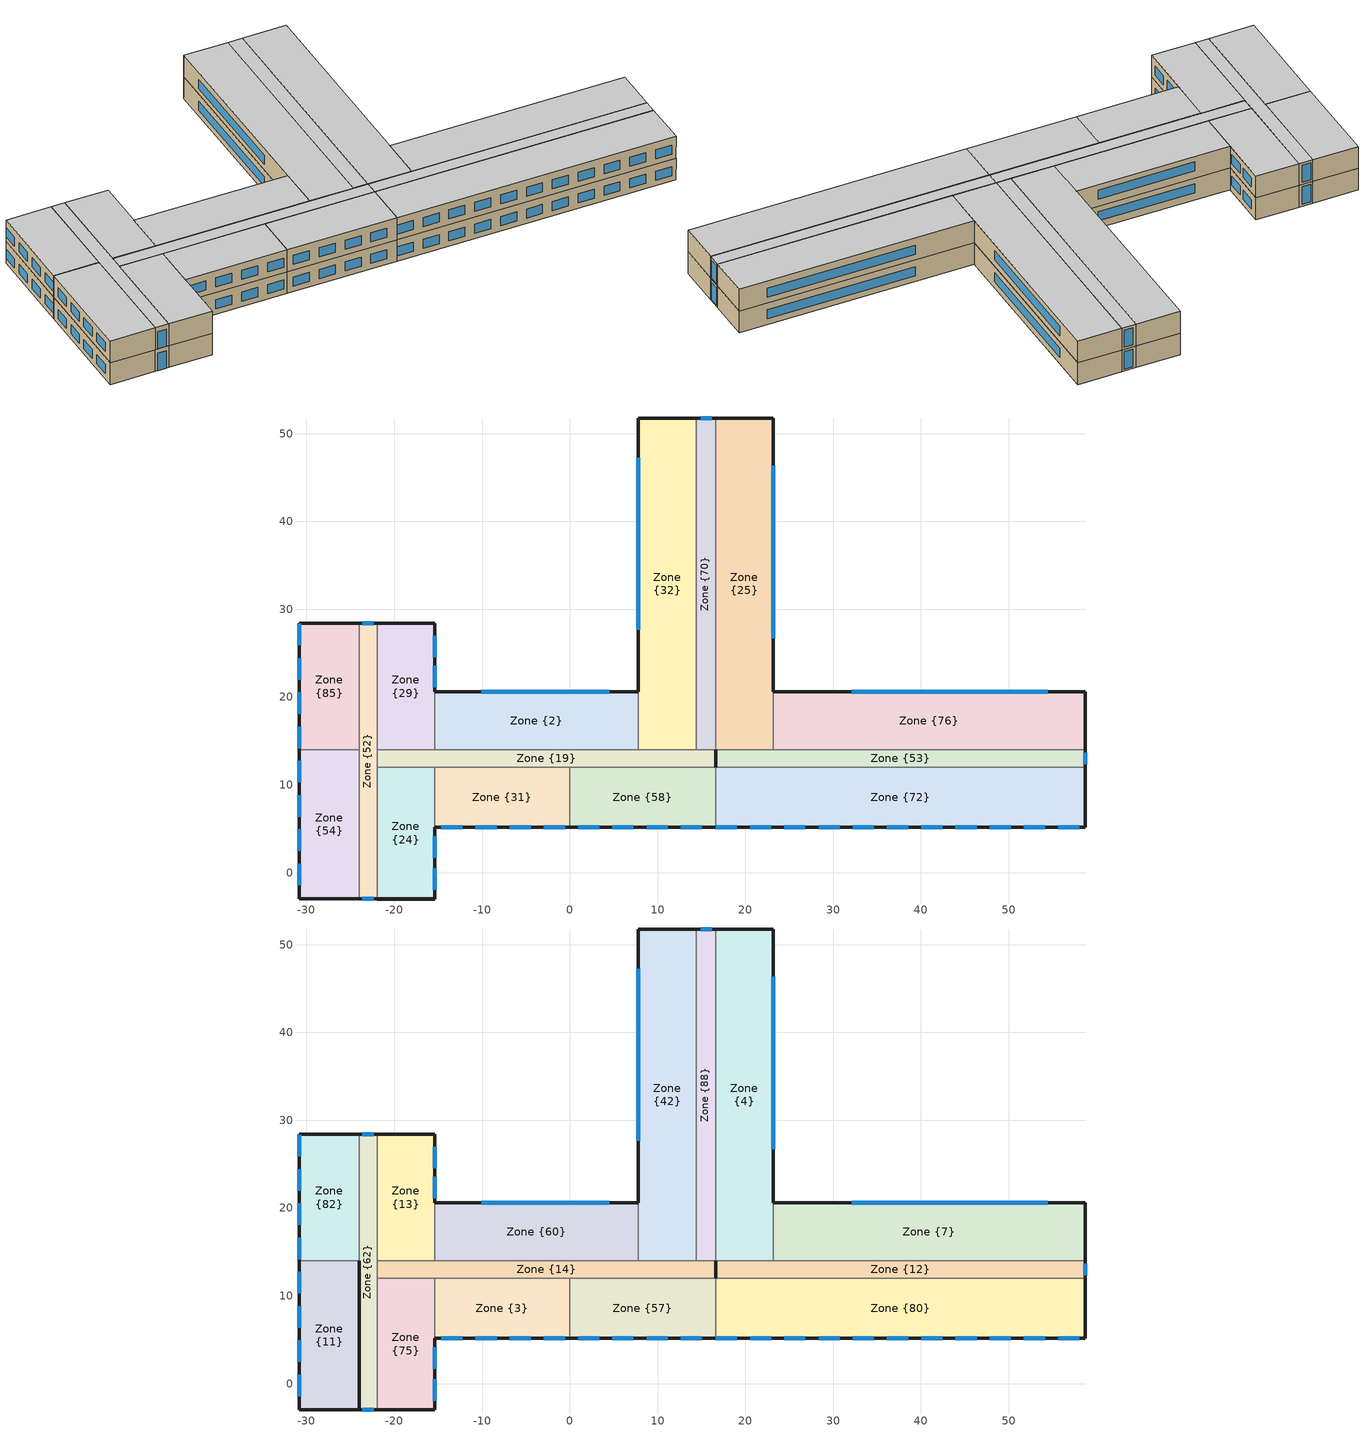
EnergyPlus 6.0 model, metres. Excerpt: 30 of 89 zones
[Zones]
Zone {52}
 floor to Zone {84} (Interior Floor): -21.95,28.39 -21.95,-3 -23.99,-3 -23.99,28.39 z12.2
 wall outside (Exterior Wall): -23.99,-3 -21.95,-3 / -21.95,28.39 -23.99,28.39 z12.2:15.8
 wall to Zone {29} (Interior Wall): -21.95,14 -21.95,28.39 z12.2:15.8
 wall to Zone {24} (Interior Wall): -21.95,-3 -21.95,12 z12.2:15.8
 wall to Zone {85} (Interior Wall): -23.99,28.39 -23.99,14 z12.2:15.8
 wall to Zone {19} (Interior Wall): -21.95,12 -21.95,14 z12.2:15.8
 wall to Zone {54} (Interior Wall): -23.99,14 -23.99,-3 z12.2:15.8
 window (Exterior Window): -22.34,28.39 -23.64,28.39 z12.56:15.4; -23.62,-3 -22.32,-3 z12.21:15.05
Zone {53}
 floor to Zone {41} (Interior Floor): 58.68,14 58.68,12 16.6,12 16.6,14 z12.2
 wall outside (Exterior Wall): 58.68,12 58.68,14 / 16.6,14 16.6,12 z12.2:15.8
 wall to Zone {76} (Interior Wall): 58.68,14 23.19,14 z12.2:15.8
 wall to Zone {25} (Interior Wall): 23.19,14 16.6,14 z12.2:15.8
 wall to Zone {72} (Interior Wall): 16.6,12 58.68,12 z12.2:15.8
 window (Exterior Window): 58.68,12.34 58.68,13.64 z12.42:15.26
Zone {72}
 floor to Zone {68} (Interior Floor): 58.68,12 58.68,5.2 16.6,5.2 16.6,12 z12.2
 wall outside (Exterior Wall): 16.6,5.2 58.68,5.2 58.68,12 z12.2:15.8
 wall to Zone {58} (Interior Wall): 16.6,12 16.6,5.2 z12.2:15.8
 window (Exterior Window): 24.43,5.2 26.83,5.2 / 40.03,5.2 42.43,5.2 / 55.63,5.2 58.03,5.2 / 32.23,5.2 34.63,5.2 / 20.53,5.2 22.93,5.2 / 16.63,5.2 19.03,5.2 / 47.83,5.2 50.23,5.2 / 36.13,5.2 38.53,5.2 / 43.93,5.2 46.33,5.2 / 28.33,5.2 30.73,5.2 / 51.73,5.2 54.13,5.2 z13.1:14.6
Zone {85}
 floor to Zone {34} (Interior Floor): -23.99,28.39 -23.99,14 -30.79,14 -30.79,28.39 z12.2
 wall outside (Exterior Wall): -23.99,28.39 -30.79,28.39 -30.79,14 z12.2:15.8
 wall to Zone {54} (Interior Wall): -30.79,14 -23.99,14 z12.2:15.8
 window (Exterior Window): -30.79,20.53 -30.79,18.08 / -30.79,28.33 -30.79,25.88 / -30.79,24.43 -30.79,21.98 / -30.79,16.63 -30.79,14.18 z13.08:14.58
Zone {29}
 floor to Zone {48} (Interior Floor): -15.4,28.39 -15.4,14 -21.95,14 -21.95,28.39 z12.2
 wall outside (Exterior Wall): -15.4,20.6 -15.4,28.39 -21.95,28.39 z12.2:15.8
 wall to Zone {2} (Interior Wall): -15.4,14 -15.4,20.6 z12.2:15.8
 wall to Zone {19} (Interior Wall): -21.95,14 -15.4,14 z12.2:15.8
 window (Exterior Window): -15.4,21.14 -15.4,23.59 z13.26:14.76; -15.4,24.56 -15.4,27.01 z13.15:14.65
Zone {32}
 floor to Zone {86} (Interior Floor): 14.4,51.79 14.4,14 7.8,14 7.8,51.79 z12.2
 wall outside (Exterior Wall): 14.4,51.79 7.8,51.79 7.8,20.6 z12.2:15.8
 wall to Zone {70} (Interior Wall): 14.4,14 14.4,51.79 z12.2:15.8
 wall to Zone {19} (Interior Wall): 7.8,14 14.4,14 z12.2:15.8
 wall to Zone {2} (Interior Wall): 7.8,20.6 7.8,14 z12.2:15.8
 window (Exterior Window): 7.8,47.27 7.8,27.67 z13.17:14.67
Zone {24}
 floor to Zone {17} (Interior Floor): -15.4,12 -15.4,-3 -21.95,-3 -21.95,12 z12.2
 wall outside (Exterior Wall): -21.95,-3 -15.4,-3 -15.4,5.2 z12.2:15.8
 wall to Zone {31} (Interior Wall): -15.4,5.2 -15.4,12 z12.2:15.8
 wall to Zone {19} (Interior Wall): -15.4,12 -21.95,12 z12.2:15.8
 window (Exterior Window): -15.4,-1.92 -15.4,0.53 z13.13:14.63; -15.4,1.71 -15.4,4.16 z13.14:14.64
Zone {19}
 floor to Zone {6} (Interior Floor): 16.6,14 16.6,12 -21.95,12 -21.95,14 z12.2
 wall outside (Exterior Wall): 16.6,12 16.6,14 z12.2:15.8
 wall to Zone {58} (Interior Wall): 0,12 16.6,12 z12.2:15.8
 wall to Zone {31} (Interior Wall): -15.4,12 0,12 z12.2:15.8
 wall to Zone {2} (Interior Wall): 7.8,14 -15.4,14 z12.2:15.8
 wall to Zone {70} (Interior Wall): 16.6,14 14.4,14 z12.2:15.8
Zone {25}
 floor to Zone {22} (Interior Floor): 23.19,51.79 23.19,14 16.6,14 16.6,51.79 z12.2
 wall outside (Exterior Wall): 23.19,20.6 23.19,51.79 16.6,51.79 z12.2:15.8
 wall to Zone {70} (Interior Wall): 16.6,51.79 16.6,14 z12.2:15.8
 wall to Zone {76} (Interior Wall): 23.19,14 23.19,20.6 z12.2:15.8
 window (Exterior Window): 23.19,26.72 23.19,46.32 z13.23:14.73
Zone {70}
 floor to Zone {5} (Interior Floor): 14.4,51.79 16.6,51.79 16.6,14 14.4,14 z12.2
 wall outside (Exterior Wall): 16.6,51.79 14.4,51.79 z12.2:15.8
 window (Exterior Window): 16.19,51.79 14.89,51.79 z12.51:15.35
Zone {31}
 floor to Zone {38} (Interior Floor): 0,12 0,5.2 -15.4,5.2 -15.4,12 z12.2
 wall outside (Exterior Wall): -15.4,5.2 0,5.2 z12.2:15.8
 wall to Zone {58} (Interior Wall): 0,5.2 0,12 z12.2:15.8
 window (Exterior Window): -6.85,5.2 -4.45,5.2 / -14.65,5.2 -12.25,5.2 / -10.75,5.2 -8.35,5.2 / -2.95,5.2 -0.55,5.2 z13.1:14.6
Zone {58}
 floor to Zone {74} (Interior Floor): 16.6,12 16.6,5.2 0,5.2 0,12 z12.2
 wall outside (Exterior Wall): 0,5.2 16.6,5.2 z12.2:15.8
 window (Exterior Window): 12.65,5.2 15.05,5.2 / 4.85,5.2 7.25,5.2 / 8.75,5.2 11.15,5.2 / 0.95,5.2 3.35,5.2 z13.1:14.6
Zone {2}
 floor to Zone {35} (Interior Floor): 7.8,20.6 7.8,14 -15.4,14 -15.4,20.6 z12.2
 wall outside (Exterior Wall): 7.8,20.6 -15.4,20.6 z12.2:15.8
 window (Exterior Window): 4.51,20.6 -10.06,20.6 z13.41:14.91
Zone {76}
 floor to Zone {44} (Interior Floor): 23.19,20.6 58.68,20.6 58.68,14 23.19,14 z12.2
 wall outside (Exterior Wall): 58.68,14 58.68,20.6 23.19,20.6 z12.2:15.8
 window (Exterior Window): 54.44,20.6 32.14,20.6 z13.16:14.66
Zone {54}
 floor to Zone {30} (Interior Floor): -23.99,14 -23.99,-3 -30.79,-3 -30.79,14 z12.2
 wall outside (Exterior Wall): -30.79,14 -30.79,-3 -23.99,-3 z12.2:15.8
 window (Exterior Window): -30.79,12.73 -30.79,10.28 / -30.79,4.93 -30.79,2.48 / -30.79,1.03 -30.79,-1.42 / -30.79,8.83 -30.79,6.38 z13.08:14.58
Zone {80}
 floor to Zone {72} (Interior Floor): 58.68,12 58.68,5.2 16.6,5.2 16.6,12 z15.8
 wall outside (Exterior Wall): 16.6,5.2 58.68,5.2 58.68,12 z15.8:19.4
 wall to Zone {12} (Interior Wall): 58.68,12 16.6,12 z15.8:19.4
 wall to Zone {39} (Interior Wall): 16.6,12 16.6,5.2 z15.8:19.4
 window (Exterior Window): 40.03,5.2 42.43,5.2 / 32.23,5.2 34.63,5.2 / 24.43,5.2 26.83,5.2 / 36.13,5.2 38.53,5.2 / 28.33,5.2 30.73,5.2 / 16.63,5.2 19.03,5.2 / 20.53,5.2 22.93,5.2 / 55.63,5.2 58.03,5.2 / 47.83,5.2 50.23,5.2 / 43.93,5.2 46.33,5.2 / 51.73,5.2 54.13,5.2 z16.7:18.2
 ceiling to Zone {73} (Interior Ceiling): 58.68,5.2 58.68,12 16.6,12 16.6,5.2 z19.4
Zone {4}
 floor to Zone {25} (Interior Floor): 23.19,51.79 23.19,14 16.6,14 16.6,51.79 z15.8
 wall outside (Exterior Wall): 23.19,20.6 23.19,51.79 16.6,51.79 z15.8:19.4
 wall to Zone {12} (Interior Wall): 16.6,14 23.19,14 z15.8:19.4
 wall to Zone {7} (Interior Wall): 23.19,14 23.19,20.6 z15.8:19.4
 wall to Zone {88} (Interior Wall): 16.6,51.79 16.6,14 z15.8:19.4
 window (Exterior Window): 23.19,26.72 23.19,46.32 z16.83:18.33
 ceiling to Zone {71} (Interior Ceiling): 23.19,14 23.19,51.79 16.6,51.79 16.6,14 z19.4
Zone {62}
 floor to Zone {52} (Interior Floor): -21.95,28.39 -21.95,-3 -23.99,-3 -23.99,28.39 z15.8
 wall outside (Exterior Wall): -21.95,28.39 -23.99,28.39 / -23.99,-3 -21.95,-3 z15.8:19.4
 wall inside (Interior Wall): -23.99,14 -23.99,-3 z15.8:19.4
 wall to Zone {14} (Interior Wall): -21.95,12 -21.95,14 z15.8:19.4
 wall to Zone {13} (Interior Wall): -21.95,14 -21.95,28.39 z15.8:19.4
 wall to Zone {75} (Interior Wall): -21.95,-3 -21.95,12 z15.8:19.4
 wall to Zone {36} (Interior Wall): -23.99,28.39 -23.99,14 z15.8:19.4
 window (Exterior Window): -22.34,28.39 -23.64,28.39 z16.16:19; -23.62,-3 -22.32,-3 z15.81:18.65
 ceiling to Zone {18} (Interior Ceiling): -21.95,-3 -21.95,28.39 -23.99,28.39 -23.99,-3 z19.4
Zone {14}
 floor to Zone {19} (Interior Floor): 16.6,14 16.6,12 -21.95,12 -21.95,14 z15.8
 wall outside (Exterior Wall): 16.6,12 16.6,14 z15.8:19.4
 wall to Zone {13} (Interior Wall): -15.4,14 -21.95,14 z15.8:19.4
 wall to Zone {75} (Interior Wall): -21.95,12 -15.4,12 z15.8:19.4
 wall to Zone {57} (Interior Wall): 0,12 16.6,12 z15.8:19.4
 wall to Zone {42} (Interior Wall): 14.4,14 7.8,14 z15.8:19.4
 wall to Zone {3} (Interior Wall): -15.4,12 0,12 z15.8:19.4
 wall to Zone {88} (Interior Wall): 16.6,14 14.4,14 z15.8:19.4
 wall to Zone {60} (Interior Wall): 7.8,14 -15.4,14 z15.8:19.4
 ceiling to Zone {55} (Interior Ceiling): 16.6,12 16.6,14 -21.95,14 -21.95,12 z19.4
Zone {11}
 floor to Zone {54} (Interior Floor): -23.99,14 -23.99,-3 -30.79,-3 -30.79,14 z15.8
 wall outside (Exterior Wall): -30.79,14 -30.79,-3 -23.99,-3 -23.99,14 z15.8:19.4
 wall to Zone {82} (Interior Wall): -23.99,14 -30.79,14 z15.8:19.4
 window (Exterior Window): -30.79,8.83 -30.79,6.38 / -30.79,4.93 -30.79,2.48 / -30.79,12.73 -30.79,10.28 / -30.79,1.03 -30.79,-1.42 z16.68:18.18
 ceiling to Zone {10} (Interior Ceiling): -23.99,-3 -23.99,14 -30.79,14 -30.79,-3 z19.4
Zone {3}
 floor to Zone {31} (Interior Floor): 0,12 0,5.2 -15.4,5.2 -15.4,12 z15.8
 wall outside (Exterior Wall): -15.4,5.2 0,5.2 z15.8:19.4
 wall to Zone {75} (Interior Wall): -15.4,12 -15.4,5.2 z15.8:19.4
 wall to Zone {57} (Interior Wall): 0,5.2 0,12 z15.8:19.4
 window (Exterior Window): -14.65,5.2 -12.25,5.2 / -2.95,5.2 -0.55,5.2 / -6.85,5.2 -4.45,5.2 / -10.75,5.2 -8.35,5.2 z16.7:18.2
 ceiling to Zone {78} (Interior Ceiling): 0,5.2 0,12 -15.4,12 -15.4,5.2 z19.4
Zone {7}
 floor to Zone {76} (Interior Floor): 23.19,20.6 58.68,20.6 58.68,14 23.19,14 z15.8
 wall outside (Exterior Wall): 58.68,14 58.68,20.6 23.19,20.6 z15.8:19.4
 wall to Zone {12} (Interior Wall): 23.19,14 58.68,14 z15.8:19.4
 window (Exterior Window): 54.44,20.6 32.14,20.6 z16.76:18.26
 ceiling to Zone {77} (Interior Ceiling): 58.68,14 58.68,20.6 23.19,20.6 23.19,14 z19.4
Zone {42}
 floor to Zone {32} (Interior Floor): 14.4,51.79 14.4,14 7.8,14 7.8,51.79 z15.8
 wall outside (Exterior Wall): 14.4,51.79 7.8,51.79 7.8,20.6 z15.8:19.4
 wall to Zone {60} (Interior Wall): 7.8,20.6 7.8,14 z15.8:19.4
 wall to Zone {88} (Interior Wall): 14.4,14 14.4,51.79 z15.8:19.4
 window (Exterior Window): 7.8,47.27 7.8,27.67 z16.77:18.27
 ceiling to Zone {66} (Interior Ceiling): 14.4,14 14.4,51.79 7.8,51.79 7.8,14 z19.4
Zone {75}
 floor to Zone {24} (Interior Floor): -15.4,12 -15.4,-3 -21.95,-3 -21.95,12 z15.8
 wall outside (Exterior Wall): -21.95,-3 -15.4,-3 -15.4,5.2 z15.8:19.4
 window (Exterior Window): -15.4,1.71 -15.4,4.16 z16.74:18.24; -15.4,-1.92 -15.4,0.53 z16.73:18.23
 ceiling to Zone {63} (Interior Ceiling): -15.4,-3 -15.4,12 -21.95,12 -21.95,-3 z19.4
Zone {88}
 floor to Zone {70} (Interior Floor): 14.4,51.79 16.6,51.79 16.6,14 14.4,14 z15.8
 wall outside (Exterior Wall): 16.6,51.79 14.4,51.79 z15.8:19.4
 window (Exterior Window): 16.19,51.79 14.89,51.79 z16.11:18.95
 ceiling to Zone {37} (Interior Ceiling): 16.6,14 16.6,51.79 14.4,51.79 14.4,14 z19.4
Zone {13}
 floor to Zone {29} (Interior Floor): -15.4,28.39 -15.4,14 -21.95,14 -21.95,28.39 z15.8
 wall outside (Exterior Wall): -15.4,20.6 -15.4,28.39 -21.95,28.39 z15.8:19.4
 wall to Zone {60} (Interior Wall): -15.4,14 -15.4,20.6 z15.8:19.4
 window (Exterior Window): -15.4,21.14 -15.4,23.59 z16.86:18.36; -15.4,24.56 -15.4,27.01 z16.75:18.25
 ceiling to Zone {33} (Interior Ceiling): -15.4,14 -15.4,28.39 -21.95,28.39 -21.95,14 z19.4
Zone {82}
 floor to Zone {85} (Interior Floor): -23.99,28.39 -23.99,14 -30.79,14 -30.79,28.39 z15.8
 wall outside (Exterior Wall): -23.99,28.39 -30.79,28.39 -30.79,14 z15.8:19.4
 wall to Zone {1} (Interior Wall): -23.99,14 -23.99,28.39 z15.8:19.4
 window (Exterior Window): -30.79,16.63 -30.79,14.18 / -30.79,24.43 -30.79,21.98 / -30.79,28.33 -30.79,25.88 / -30.79,20.53 -30.79,18.08 z16.68:18.18
 ceiling to Zone {26} (Interior Ceiling): -23.99,14 -23.99,28.39 -30.79,28.39 -30.79,14 z19.4
Zone {57}
 floor to Zone {58} (Interior Floor): 16.6,12 16.6,5.2 0,5.2 0,12 z15.8
 wall outside (Exterior Wall): 0,5.2 16.6,5.2 z15.8:19.4
 wall inside (Interior Wall): 16.6,5.2 16.6,12 z15.8:19.4
 window (Exterior Window): 12.65,5.2 15.05,5.2 / 4.85,5.2 7.25,5.2 / 0.95,5.2 3.35,5.2 / 8.75,5.2 11.15,5.2 z16.7:18.2
 ceiling to Zone {87} (Interior Ceiling): 16.6,5.2 16.6,12 0,12 0,5.2 z19.4
Zone {12}
 floor to Zone {53} (Interior Floor): 58.68,14 58.68,12 16.6,12 16.6,14 z15.8
 wall outside (Exterior Wall): 58.68,12 58.68,14 / 16.6,14 16.6,12 z15.8:19.4
 window (Exterior Window): 58.68,12.34 58.68,13.64 z16.02:18.86
 ceiling to Zone {43} (Interior Ceiling): 58.68,12 58.68,14 16.6,14 16.6,12 z19.4
Zone {60}
 floor to Zone {2} (Interior Floor): 7.8,20.6 7.8,14 -15.4,14 -15.4,20.6 z15.8
 wall outside (Exterior Wall): 7.8,20.6 -15.4,20.6 z15.8:19.4
 window (Exterior Window): 4.51,20.6 -10.06,20.6 z17.01:18.51
 ceiling to Zone {56} (Interior Ceiling): 7.8,14 7.8,20.6 -15.4,20.6 -15.4,14 z19.4
[Building]
Untitled: North Axis {deg}=-0; Terrain=CITY; Loads Convergence Tolerance Value=0.04; Temperature Convergence Tolerance Value {deltaC}=0.4; Solar Distribution=FULLINTERIORANDEXTERIOR; Maximum Number of Warmup Days=25
[Site:Location]
ABU DHABI- -- ARE: 24.43, 54.65, 4, 27
[Material]
Name | Roughness | Thickness {m} | Conductivity {W/m-K} | Density {kg/m3} | Specific Heat {J/kg-K}
M01 100mm brick | MediumRough | 0.1016 | 0.89 | 1920 | 790
G01a 19mm gypsum board | MediumSmooth | 0.019 | 0.16 | 800 | 1090
M11 100mm lightweight concrete | MediumRough | 0.1016 | 0.53 | 1280 | 840
I02 50mm insulation board | MediumRough | 0.0508 | 0.03 | 43 | 1210
M15 200mm heavyweight concrete | MediumRough | 0.2032 | 1.95 | 2240 | 900
F16 Acoustic tile | MediumSmooth | 0.0191 | 0.06 | 368 | 590
[Material:AirGap]
Name | Thermal Resistance {m2-K/W}
F05 Ceiling air space resistance | 0.18
F04 Wall air space resistance | 0.15
[WindowMaterial:Glazing]
Clear 3mm: Optical Data Type=SpectralAverage; Thickness {m}=0.003; Solar Transmittance at Normal Incidence=0.837; Front Side Solar Reflectance at Normal Incidence=0.075; Back Side Solar Reflectance at Normal Incidence=0.075; Visible Transmittance at Normal Incidence=0.898; Front Side Visible Reflectance at Normal Incidence=0.081; Back Side Visible Reflectance at Normal Incidence=0.081; Infrared Transmittance at Normal Incidence=0; Front Side Infrared Hemispherical Emissivity=0.84; Back Side Infrared Hemispherical Emissivity=0.84; Conductivity {W/m-K}=0.9
[WindowMaterial:Gas]
Air 13mm: Gas Type=Air; Thickness {m}=0.0127
[Construction]
Exterior Wall: M01 100mm brick, M15 200mm heavyweight concrete, I02 50mm insulation board, F04 Wall air space resistance, G01a 19mm gypsum board
Interior Wall: G01a 19mm gypsum board, F04 Wall air space resistance, G01a 19mm gypsum board
Interior Ceiling: M11 100mm lightweight concrete, F05 Ceiling air space resistance, F16 Acoustic tile
Interior Floor: F16 Acoustic tile, F05 Ceiling air space resistance, M11 100mm lightweight concrete
Exterior Window: Clear 3mm, Air 13mm, Clear 3mm
[Zone]
Zone {57}: -0, 0.397193, -9.85161, 10.8
Zone {2}: -0, -10.8338, 25.4125, 7.2
Zone {4}: -0, 18.2361, 57.7634, 10.8
Zone {52}: -0, -17.0533, 33.8203, 7.2
Zone {60}: -0, -10.8338, 25.4125, 10.8
Zone {75}: -0, -11.9986, -7.96611, 10.8
Zone {11}: -0, -40.6037, 4.25164, 10.8
Zone {53}: -0, 31.7339, -33.9831, 7.2
Zone {85}: -0, -33.5155, 32.2947, 7.2
Zone {72}: -0, 51.7865, -11.9229, 7.2
Zone {80}: -0, 51.7865, -11.9229, 10.8
Zone {88}: -0, 14.4989, 62.0964, 10.8
Zone {42}: -0, 1.32365, 71.4004, 10.8
Zone {29}: -0, -21.2989, 38.1442, 7.2
Zone {25}: -0, 18.2361, 57.7634, 7.2
Zone {76}: -0, 58.685, 13.9972, -22.6872
Zone {62}: -0, -17.0533, 33.8203, 10.8
Zone {14}: -0, -7.14972, -13.5047, 10.8
Zone {19}: -0, -7.14972, -13.5047, 7.2
Zone {82}: -0, -33.5155, 32.2947, 10.8
Zone {12}: -0, 31.7339, -33.9831, 10.8
Zone {24}: -0, -11.9986, -7.96611, 7.2
Zone {58}: -0, 0.397193, -9.85161, 7.2
Zone {54}: -0, -40.6037, 4.25164, 7.2
Zone {31}: -0, -8.78863, -2.77994, 7.2
Zone {32}: -0, 1.32365, 71.4004, 7.2
Zone {70}: -0, 14.4989, 62.0964, 7.2
Zone {13}: -0, -21.2989, 38.1442, 10.8
Zone {3}: -0, -8.78863, -2.77994, 10.8
Zone {7}: -0, 58.685, 13.9972, -19.0872
[People]
Zone {19} People: Zone {19}, Hotel Occupancy, People/Area, , 0.04, , 0.3, , Office Activity Schedule
Zone {54} People: Zone {54}, Hotel Occupancy, People/Area, , 0.04, , 0.3, , Office Activity Schedule
Zone {62} People: Zone {62}, Hotel Occupancy, People/Area, , 0.04, , 0.3, , Office Activity Schedule
Zone {57} People: Zone {57}, Hotel Occupancy, People/Area, , 0.04, , 0.3, , Office Activity Schedule
Zone {24} People: Zone {24}, Hotel Occupancy, People/Area, , 0.04, , 0.3, , Office Activity Schedule
Zone {25} People: Zone {25}, Hotel Occupancy, People/Area, , 0.04, , 0.3, , Office Activity Schedule
Zone {72} People: Zone {72}, Hotel Occupancy, People/Area, , 0.04, , 0.3, , Office Activity Schedule
Zone {3} People: Zone {3}, Hotel Occupancy, People/Area, , 0.04, , 0.3, , Office Activity Schedule
Zone {42} People: Zone {42}, Hotel Occupancy, People/Area, , 0.04, , 0.3, , Office Activity Schedule
Zone {70} People: Zone {70}, Hotel Occupancy, People/Area, , 0.04, , 0.3, , Office Activity Schedule
Zone {13} People: Zone {13}, Hotel Occupancy, People/Area, , 0.04, , 0.3, , Office Activity Schedule
Zone {85} People: Zone {85}, Hotel Occupancy, People/Area, , 0.04, , 0.3, , Office Activity Schedule
Zone {32} People: Zone {32}, Hotel Occupancy, People/Area, , 0.04, , 0.3, , Office Activity Schedule
Zone {88} People: Zone {88}, Hotel Occupancy, People/Area, , 0.04, , 0.3, , Office Activity Schedule
Zone {2} People: Zone {2}, Hotel Occupancy, People/Area, , 0.04, , 0.3, , Office Activity Schedule
Zone {12} People: Zone {12}, Hotel Occupancy, People/Area, , 0.04, , 0.3, , Office Activity Schedule
Zone {53} People: Zone {53}, Hotel Occupancy, People/Area, , 0.04, , 0.3, , Office Activity Schedule
Zone {58} People: Zone {58}, Hotel Occupancy, People/Area, , 0.04, , 0.3, , Office Activity Schedule
Zone {31} People: Zone {31}, Hotel Occupancy, People/Area, , 0.04, , 0.3, , Office Activity Schedule
Zone {52} People: Zone {52}, Hotel Occupancy, People/Area, , 0.04, , 0.3, , Office Activity Schedule
Zone {80} People: Zone {80}, Hotel Occupancy, People/Area, , 0.04, , 0.3, , Office Activity Schedule
Zone {82} People: Zone {82}, Hotel Occupancy, People/Area, , 0.04, , 0.3, , Office Activity Schedule
Zone {76} People: Zone {76}, Hotel Occupancy, People/Area, , 0.04, , 0.3, , Office Activity Schedule
Zone {14} People: Zone {14}, Hotel Occupancy, People/Area, , 0.04, , 0.3, , Office Activity Schedule
Zone {75} People: Zone {75}, Hotel Occupancy, People/Area, , 0.04, , 0.3, , Office Activity Schedule
Zone {11} People: Zone {11}, Hotel Occupancy, People/Area, , 0.04, , 0.3, , Office Activity Schedule
Zone {60} People: Zone {60}, Hotel Occupancy, People/Area, , 0.04, , 0.3, , Office Activity Schedule
Zone {29} People: Zone {29}, Hotel Occupancy, People/Area, , 0.04, , 0.3, , Office Activity Schedule
Zone {7} People: Zone {7}, Hotel Occupancy, People/Area, , 0.04, , 0.3, , Office Activity Schedule
Zone {4} People: Zone {4}, Hotel Occupancy, People/Area, , 0.04, , 0.3, , Office Activity Schedule
[Lights]
Zone {31} Lights: Zone {31}, Hotel Lighting, Watts/Area, , 5, , , , , , Lights
Zone {60} Lights: Zone {60}, Hotel Lighting, Watts/Area, , 5, , , , , , Lights
Zone {70} Lights: Zone {70}, Hotel Lighting, Watts/Area, , 5, , , , , , Lights
Zone {24} Lights: Zone {24}, Hotel Lighting, Watts/Area, , 5, , , , , , Lights
Zone {42} Lights: Zone {42}, Hotel Lighting, Watts/Area, , 5, , , , , , Lights
Zone {57} Lights: Zone {57}, Hotel Lighting, Watts/Area, , 5, , , , , , Lights
Zone {2} Lights: Zone {2}, Hotel Lighting, Watts/Area, , 5, , , , , , Lights
Zone {4} Lights: Zone {4}, Hotel Lighting, Watts/Area, , 5, , , , , , Lights
Zone {62} Lights: Zone {62}, Hotel Lighting, Watts/Area, , 5, , , , , , Lights
Zone {75} Lights: Zone {75}, Hotel Lighting, Watts/Area, , 5, , , , , , Lights
Zone {14} Lights: Zone {14}, Hotel Lighting, Watts/Area, , 5, , , , , , Lights
Zone {76} Lights: Zone {76}, Hotel Lighting, Watts/Area, , 5, , , , , , Lights
Zone {32} Lights: Zone {32}, Hotel Lighting, Watts/Area, , 5, , , , , , Lights
Zone {85} Lights: Zone {85}, Hotel Lighting, Watts/Area, , 5, , , , , , Lights
Zone {58} Lights: Zone {58}, Hotel Lighting, Watts/Area, , 5, , , , , , Lights
Zone {72} Lights: Zone {72}, Hotel Lighting, Watts/Area, , 5, , , , , , Lights
Zone {52} Lights: Zone {52}, Hotel Lighting, Watts/Area, , 5, , , , , , Lights
Zone {53} Lights: Zone {53}, Hotel Lighting, Watts/Area, , 5, , , , , , Lights
Zone {3} Lights: Zone {3}, Hotel Lighting, Watts/Area, , 5, , , , , , Lights
Zone {80} Lights: Zone {80}, Hotel Lighting, Watts/Area, , 5, , , , , , Lights
Zone {11} Lights: Zone {11}, Hotel Lighting, Watts/Area, , 5, , , , , , Lights
Zone {82} Lights: Zone {82}, Hotel Lighting, Watts/Area, , 5, , , , , , Lights
Zone {29} Lights: Zone {29}, Hotel Lighting, Watts/Area, , 5, , , , , , Lights
Zone {54} Lights: Zone {54}, Hotel Lighting, Watts/Area, , 5, , , , , , Lights
Zone {12} Lights: Zone {12}, Hotel Lighting, Watts/Area, , 5, , , , , , Lights
Zone {19} Lights: Zone {19}, Hotel Lighting, Watts/Area, , 5, , , , , , Lights
Zone {25} Lights: Zone {25}, Hotel Lighting, Watts/Area, , 5, , , , , , Lights
Zone {7} Lights: Zone {7}, Hotel Lighting, Watts/Area, , 5, , , , , , Lights
Zone {13} Lights: Zone {13}, Hotel Lighting, Watts/Area, , 5, , , , , , Lights
Zone {88} Lights: Zone {88}, Hotel Lighting, Watts/Area, , 5, , , , , , Lights
[ElectricEquipment]
Zone {52} ElectricEquipment: Zone {52}, Multifamily OneZone Equipment, Watts/Area, , 2.69, , , , , ElectricEquipment
Zone {4} ElectricEquipment: Zone {4}, Multifamily OneZone Equipment, Watts/Area, , 2.69, , , , , ElectricEquipment
Zone {70} ElectricEquipment: Zone {70}, Multifamily OneZone Equipment, Watts/Area, , 2.69, , , , , ElectricEquipment
Zone {57} ElectricEquipment: Zone {57}, Multifamily OneZone Equipment, Watts/Area, , 2.69, , , , , ElectricEquipment
Zone {2} ElectricEquipment: Zone {2}, Multifamily OneZone Equipment, Watts/Area, , 2.69, , , , , ElectricEquipment
Zone {32} ElectricEquipment: Zone {32}, Multifamily OneZone Equipment, Watts/Area, , 2.69, , , , , ElectricEquipment
Zone {76} ElectricEquipment: Zone {76}, Multifamily OneZone Equipment, Watts/Area, , 2.69, , , , , ElectricEquipment
Zone {72} ElectricEquipment: Zone {72}, Multifamily OneZone Equipment, Watts/Area, , 2.69, , , , , ElectricEquipment
Zone {60} ElectricEquipment: Zone {60}, Multifamily OneZone Equipment, Watts/Area, , 2.69, , , , , ElectricEquipment
Zone {11} ElectricEquipment: Zone {11}, Multifamily OneZone Equipment, Watts/Area, , 2.69, , , , , ElectricEquipment
Zone {42} ElectricEquipment: Zone {42}, Multifamily OneZone Equipment, Watts/Area, , 2.69, , , , , ElectricEquipment
Zone {88} ElectricEquipment: Zone {88}, Multifamily OneZone Equipment, Watts/Area, , 2.69, , , , , ElectricEquipment
Zone {12} ElectricEquipment: Zone {12}, Multifamily OneZone Equipment, Watts/Area, , 2.69, , , , , ElectricEquipment
Zone {54} ElectricEquipment: Zone {54}, Multifamily OneZone Equipment, Watts/Area, , 2.69, , , , , ElectricEquipment
Zone {25} ElectricEquipment: Zone {25}, Multifamily OneZone Equipment, Watts/Area, , 2.69, , , , , ElectricEquipment
Zone {80} ElectricEquipment: Zone {80}, Multifamily OneZone Equipment, Watts/Area, , 2.69, , , , , ElectricEquipment
Zone {85} ElectricEquipment: Zone {85}, Multifamily OneZone Equipment, Watts/Area, , 2.69, , , , , ElectricEquipment
Zone {62} ElectricEquipment: Zone {62}, Multifamily OneZone Equipment, Watts/Area, , 2.69, , , , , ElectricEquipment
Zone {14} ElectricEquipment: Zone {14}, Multifamily OneZone Equipment, Watts/Area, , 2.69, , , , , ElectricEquipment
Zone {29} ElectricEquipment: Zone {29}, Multifamily OneZone Equipment, Watts/Area, , 2.69, , , , , ElectricEquipment
Zone {58} ElectricEquipment: Zone {58}, Multifamily OneZone Equipment, Watts/Area, , 2.69, , , , , ElectricEquipment
Zone {24} ElectricEquipment: Zone {24}, Multifamily OneZone Equipment, Watts/Area, , 2.69, , , , , ElectricEquipment
Zone {3} ElectricEquipment: Zone {3}, Multifamily OneZone Equipment, Watts/Area, , 2.69, , , , , ElectricEquipment
Zone {7} ElectricEquipment: Zone {7}, Multifamily OneZone Equipment, Watts/Area, , 2.69, , , , , ElectricEquipment
Zone {82} ElectricEquipment: Zone {82}, Multifamily OneZone Equipment, Watts/Area, , 2.69, , , , , ElectricEquipment
Zone {13} ElectricEquipment: Zone {13}, Multifamily OneZone Equipment, Watts/Area, , 2.69, , , , , ElectricEquipment
Zone {19} ElectricEquipment: Zone {19}, Multifamily OneZone Equipment, Watts/Area, , 2.69, , , , , ElectricEquipment
Zone {31} ElectricEquipment: Zone {31}, Multifamily OneZone Equipment, Watts/Area, , 2.69, , , , , ElectricEquipment
Zone {75} ElectricEquipment: Zone {75}, Multifamily OneZone Equipment, Watts/Area, , 2.69, , , , , ElectricEquipment
Zone {53} ElectricEquipment: Zone {53}, Multifamily OneZone Equipment, Watts/Area, , 2.69, , , , , ElectricEquipment
[ZoneInfiltration:DesignFlowRate]
Zone {14} Infiltration: Zone {14}, Infiltration Quarter On Schedule, AirChanges/Hour, , , , 0.5, 1, 0, 0, 0
Zone {70} Infiltration: Zone {70}, Infiltration Quarter On Schedule, AirChanges/Hour, , , , 0.5, 1, 0, 0, 0
Zone {58} Infiltration: Zone {58}, Infiltration Quarter On Schedule, AirChanges/Hour, , , , 0.5, 1, 0, 0, 0
Zone {76} Infiltration: Zone {76}, Infiltration Quarter On Schedule, AirChanges/Hour, , , , 0.5, 1, 0, 0, 0
Zone {12} Infiltration: Zone {12}, Infiltration Quarter On Schedule, AirChanges/Hour, , , , 0.5, 1, 0, 0, 0
Zone {42} Infiltration: Zone {42}, Infiltration Quarter On Schedule, AirChanges/Hour, , , , 0.5, 1, 0, 0, 0
Zone {3} Infiltration: Zone {3}, Infiltration Quarter On Schedule, AirChanges/Hour, , , , 0.5, 1, 0, 0, 0
Zone {11} Infiltration: Zone {11}, Infiltration Quarter On Schedule, AirChanges/Hour, , , , 0.5, 1, 0, 0, 0
Zone {60} Infiltration: Zone {60}, Infiltration Quarter On Schedule, AirChanges/Hour, , , , 0.5, 1, 0, 0, 0
Zone {62} Infiltration: Zone {62}, Infiltration Quarter On Schedule, AirChanges/Hour, , , , 0.5, 1, 0, 0, 0
Zone {7} Infiltration: Zone {7}, Infiltration Quarter On Schedule, AirChanges/Hour, , , , 0.5, 1, 0, 0, 0
Zone {80} Infiltration: Zone {80}, Infiltration Quarter On Schedule, AirChanges/Hour, , , , 0.5, 1, 0, 0, 0
Zone {53} Infiltration: Zone {53}, Infiltration Quarter On Schedule, AirChanges/Hour, , , , 0.5, 1, 0, 0, 0
Zone {13} Infiltration: Zone {13}, Infiltration Quarter On Schedule, AirChanges/Hour, , , , 0.5, 1, 0, 0, 0
Zone {25} Infiltration: Zone {25}, Infiltration Quarter On Schedule, AirChanges/Hour, , , , 0.5, 1, 0, 0, 0
Zone {32} Infiltration: Zone {32}, Infiltration Quarter On Schedule, AirChanges/Hour, , , , 0.5, 1, 0, 0, 0
Zone {72} Infiltration: Zone {72}, Infiltration Quarter On Schedule, AirChanges/Hour, , , , 0.5, 1, 0, 0, 0
Zone {19} Infiltration: Zone {19}, Infiltration Quarter On Schedule, AirChanges/Hour, , , , 0.5, 1, 0, 0, 0
Zone {75} Infiltration: Zone {75}, Infiltration Quarter On Schedule, AirChanges/Hour, , , , 0.5, 1, 0, 0, 0
Zone {31} Infiltration: Zone {31}, Infiltration Quarter On Schedule, AirChanges/Hour, , , , 0.5, 1, 0, 0, 0
Zone {57} Infiltration: Zone {57}, Infiltration Quarter On Schedule, AirChanges/Hour, , , , 0.5, 1, 0, 0, 0
Zone {82} Infiltration: Zone {82}, Infiltration Quarter On Schedule, AirChanges/Hour, , , , 0.5, 1, 0, 0, 0
Zone {4} Infiltration: Zone {4}, Infiltration Quarter On Schedule, AirChanges/Hour, , , , 0.5, 1, 0, 0, 0
Zone {24} Infiltration: Zone {24}, Infiltration Quarter On Schedule, AirChanges/Hour, , , , 0.5, 1, 0, 0, 0
Zone {29} Infiltration: Zone {29}, Infiltration Quarter On Schedule, AirChanges/Hour, , , , 0.5, 1, 0, 0, 0
Zone {2} Infiltration: Zone {2}, Infiltration Quarter On Schedule, AirChanges/Hour, , , , 0.5, 1, 0, 0, 0
Zone {52} Infiltration: Zone {52}, Infiltration Quarter On Schedule, AirChanges/Hour, , , , 0.5, 1, 0, 0, 0
Zone {88} Infiltration: Zone {88}, Infiltration Quarter On Schedule, AirChanges/Hour, , , , 0.5, 1, 0, 0, 0
Zone {85} Infiltration: Zone {85}, Infiltration Quarter On Schedule, AirChanges/Hour, , , , 0.5, 1, 0, 0, 0
Zone {54} Infiltration: Zone {54}, Infiltration Quarter On Schedule, AirChanges/Hour, , , , 0.5, 1, 0, 0, 0
[ZoneVentilation:DesignFlowRate]
Zone {2} Ventilation per Area: Zone {2}, Hotel HVAC, Flow/Area, , 0.0003, , , Natural, 0, 1, 1, 0, 0, 0
Zone {14} Ventilation per Person: Zone {14}, Hotel HVAC, Flow/Person, , , 0.0025, , Natural, 0, 1, 1, 0, 0, 0
Zone {3} Ventilation per Person: Zone {3}, Hotel HVAC, Flow/Person, , , 0.0025, , Natural, 0, 1, 1, 0, 0, 0
Zone {19} Ventilation per Person: Zone {19}, Hotel HVAC, Flow/Person, , , 0.0025, , Natural, 0, 1, 1, 0, 0, 0
Zone {54} Ventilation per Area: Zone {54}, Hotel HVAC, Flow/Area, , 0.0003, , , Natural, 0, 1, 1, 0, 0, 0
Zone {70} Ventilation per Area: Zone {70}, Hotel HVAC, Flow/Area, , 0.0003, , , Natural, 0, 1, 1, 0, 0, 0
Zone {11} Ventilation per Person: Zone {11}, Hotel HVAC, Flow/Person, , , 0.0025, , Natural, 0, 1, 1, 0, 0, 0
Zone {4} Ventilation per Area: Zone {4}, Hotel HVAC, Flow/Area, , 0.0003, , , Natural, 0, 1, 1, 0, 0, 0
Zone {62} Ventilation per Person: Zone {62}, Hotel HVAC, Flow/Person, , , 0.0025, , Natural, 0, 1, 1, 0, 0, 0
Zone {12} Ventilation per Person: Zone {12}, Hotel HVAC, Flow/Person, , , 0.0025, , Natural, 0, 1, 1, 0, 0, 0
Zone {7} Ventilation per Area: Zone {7}, Hotel HVAC, Flow/Area, , 0.0003, , , Natural, 0, 1, 1, 0, 0, 0
Zone {58} Ventilation per Area: Zone {58}, Hotel HVAC, Flow/Area, , 0.0003, , , Natural, 0, 1, 1, 0, 0, 0
Zone {29} Ventilation per Person: Zone {29}, Hotel HVAC, Flow/Person, , , 0.0025, , Natural, 0, 1, 1, 0, 0, 0
Zone {76} Ventilation per Area: Zone {76}, Hotel HVAC, Flow/Area, , 0.0003, , , Natural, 0, 1, 1, 0, 0, 0
Zone {7} Ventilation per Person: Zone {7}, Hotel HVAC, Flow/Person, , , 0.0025, , Natural, 0, 1, 1, 0, 0, 0
Zone {54} Ventilation per Person: Zone {54}, Hotel HVAC, Flow/Person, , , 0.0025, , Natural, 0, 1, 1, 0, 0, 0
Zone {72} Ventilation per Area: Zone {72}, Hotel HVAC, Flow/Area, , 0.0003, , , Natural, 0, 1, 1, 0, 0, 0
Zone {31} Ventilation per Person: Zone {31}, Hotel HVAC, Flow/Person, , , 0.0025, , Natural, 0, 1, 1, 0, 0, 0
Zone {80} Ventilation per Area: Zone {80}, Hotel HVAC, Flow/Area, , 0.0003, , , Natural, 0, 1, 1, 0, 0, 0
Zone {42} Ventilation per Person: Zone {42}, Hotel HVAC, Flow/Person, , , 0.0025, , Natural, 0, 1, 1, 0, 0, 0
Zone {52} Ventilation per Area: Zone {52}, Hotel HVAC, Flow/Area, , 0.0003, , , Natural, 0, 1, 1, 0, 0, 0
Zone {75} Ventilation per Person: Zone {75}, Hotel HVAC, Flow/Person, , , 0.0025, , Natural, 0, 1, 1, 0, 0, 0
Zone {60} Ventilation per Person: Zone {60}, Hotel HVAC, Flow/Person, , , 0.0025, , Natural, 0, 1, 1, 0, 0, 0
Zone {88} Ventilation per Area: Zone {88}, Hotel HVAC, Flow/Area, , 0.0003, , , Natural, 0, 1, 1, 0, 0, 0
Zone {57} Ventilation per Area: Zone {57}, Hotel HVAC, Flow/Area, , 0.0003, , , Natural, 0, 1, 1, 0, 0, 0
Zone {80} Ventilation per Person: Zone {80}, Hotel HVAC, Flow/Person, , , 0.0025, , Natural, 0, 1, 1, 0, 0, 0
Zone {60} Ventilation per Area: Zone {60}, Hotel HVAC, Flow/Area, , 0.0003, , , Natural, 0, 1, 1, 0, 0, 0
Zone {82} Ventilation per Area: Zone {82}, Hotel HVAC, Flow/Area, , 0.0003, , , Natural, 0, 1, 1, 0, 0, 0
Zone {31} Ventilation per Area: Zone {31}, Hotel HVAC, Flow/Area, , 0.0003, , , Natural, 0, 1, 1, 0, 0, 0
Zone {52} Ventilation per Person: Zone {52}, Hotel HVAC, Flow/Person, , , 0.0025, , Natural, 0, 1, 1, 0, 0, 0
Zone {82} Ventilation per Person: Zone {82}, Hotel HVAC, Flow/Person, , , 0.0025, , Natural, 0, 1, 1, 0, 0, 0
Zone {24} Ventilation per Area: Zone {24}, Hotel HVAC, Flow/Area, , 0.0003, , , Natural, 0, 1, 1, 0, 0, 0
Zone {25} Ventilation per Person: Zone {25}, Hotel HVAC, Flow/Person, , , 0.0025, , Natural, 0, 1, 1, 0, 0, 0
Zone {25} Ventilation per Area: Zone {25}, Hotel HVAC, Flow/Area, , 0.0003, , , Natural, 0, 1, 1, 0, 0, 0
Zone {32} Ventilation per Area: Zone {32}, Hotel HVAC, Flow/Area, , 0.0003, , , Natural, 0, 1, 1, 0, 0, 0
Zone {4} Ventilation per Person: Zone {4}, Hotel HVAC, Flow/Person, , , 0.0025, , Natural, 0, 1, 1, 0, 0, 0
Zone {57} Ventilation per Person: Zone {57}, Hotel HVAC, Flow/Person, , , 0.0025, , Natural, 0, 1, 1, 0, 0, 0
Zone {13} Ventilation per Area: Zone {13}, Hotel HVAC, Flow/Area, , 0.0003, , , Natural, 0, 1, 1, 0, 0, 0
Zone {85} Ventilation per Area: Zone {85}, Hotel HVAC, Flow/Area, , 0.0003, , , Natural, 0, 1, 1, 0, 0, 0
Zone {42} Ventilation per Area: Zone {42}, Hotel HVAC, Flow/Area, , 0.0003, , , Natural, 0, 1, 1, 0, 0, 0
Zone {11} Ventilation per Area: Zone {11}, Hotel HVAC, Flow/Area, , 0.0003, , , Natural, 0, 1, 1, 0, 0, 0
Zone {2} Ventilation per Person: Zone {2}, Hotel HVAC, Flow/Person, , , 0.0025, , Natural, 0, 1, 1, 0, 0, 0
Zone {24} Ventilation per Person: Zone {24}, Hotel HVAC, Flow/Person, , , 0.0025, , Natural, 0, 1, 1, 0, 0, 0
Zone {12} Ventilation per Area: Zone {12}, Hotel HVAC, Flow/Area, , 0.0003, , , Natural, 0, 1, 1, 0, 0, 0
Zone {29} Ventilation per Area: Zone {29}, Hotel HVAC, Flow/Area, , 0.0003, , , Natural, 0, 1, 1, 0, 0, 0
Zone {53} Ventilation per Area: Zone {53}, Hotel HVAC, Flow/Area, , 0.0003, , , Natural, 0, 1, 1, 0, 0, 0
Zone {62} Ventilation per Area: Zone {62}, Hotel HVAC, Flow/Area, , 0.0003, , , Natural, 0, 1, 1, 0, 0, 0
Zone {58} Ventilation per Person: Zone {58}, Hotel HVAC, Flow/Person, , , 0.0025, , Natural, 0, 1, 1, 0, 0, 0
Zone {13} Ventilation per Person: Zone {13}, Hotel HVAC, Flow/Person, , , 0.0025, , Natural, 0, 1, 1, 0, 0, 0
Zone {14} Ventilation per Area: Zone {14}, Hotel HVAC, Flow/Area, , 0.0003, , , Natural, 0, 1, 1, 0, 0, 0
Zone {85} Ventilation per Person: Zone {85}, Hotel HVAC, Flow/Person, , , 0.0025, , Natural, 0, 1, 1, 0, 0, 0
Zone {32} Ventilation per Person: Zone {32}, Hotel HVAC, Flow/Person, , , 0.0025, , Natural, 0, 1, 1, 0, 0, 0
Zone {3} Ventilation per Area: Zone {3}, Hotel HVAC, Flow/Area, , 0.0003, , , Natural, 0, 1, 1, 0, 0, 0
Zone {53} Ventilation per Person: Zone {53}, Hotel HVAC, Flow/Person, , , 0.0025, , Natural, 0, 1, 1, 0, 0, 0
Zone {88} Ventilation per Person: Zone {88}, Hotel HVAC, Flow/Person, , , 0.0025, , Natural, 0, 1, 1, 0, 0, 0
Zone {75} Ventilation per Area: Zone {75}, Hotel HVAC, Flow/Area, , 0.0003, , , Natural, 0, 1, 1, 0, 0, 0
Zone {72} Ventilation per Person: Zone {72}, Hotel HVAC, Flow/Person, , , 0.0025, , Natural, 0, 1, 1, 0, 0, 0
Zone {70} Ventilation per Person: Zone {70}, Hotel HVAC, Flow/Person, , , 0.0025, , Natural, 0, 1, 1, 0, 0, 0
Zone {19} Ventilation per Area: Zone {19}, Hotel HVAC, Flow/Area, , 0.0003, , , Natural, 0, 1, 1, 0, 0, 0
Zone {76} Ventilation per Person: Zone {76}, Hotel HVAC, Flow/Person, , , 0.0025, , Natural, 0, 1, 1, 0, 0, 0
[Schedule:Compact]
Multifamily OneZone Equipment: Through: 12/31, For: AllDays, Until: 06:00, 0.22, Until: 07:00, 0.36, Until: 08:00, 0.76, Until: 09:00, 0.34, Until: 11:00, 0.36, Until: 13:00, 0.64, Until: 17:00, 0.36, Until: 18:00, 0.87, Until: 19:00, 0.97, Until: 22:00, 0.43, Until: 24:00, 0.31
Hotel Lighting: Through: 12/31, For: Weekdays SummerDesignDay, Until: 01:00, 0.2, Until: 02:00, 0.15, Until: 05:00, 0.1, Until: 06:00, 0.2, Until: 07:00, 0.4, Until: 08:00, 0.5, Until: 10:00, 0.4, Until: 18:00, 0.25, Until: 19:00, 0.6, Until: 20:00, 0.8, Until: 21:00, 0.9, Until: 22:00, 0.8, Until: 23:00, 0.6, Until: 24:00, 0.3, For: Saturday WinterDesignDay, Until: 02:00, 0.2, Until: 06:00, 0.1, Until: 08:00, 0.3, Until: 10:00, 0.4, Until: 11:00, 0.3, Until: 18:00, 0.25, Until: 19:00, 0.6, Until: 22:00, 0.7, Until: 23:00, 0.6, Until: 24:00, 0.3, For: Sunday Holidays AllOtherDays, Until: 02:00, 0.3, Until: 06:00, 0.2, Until: 07:00, 0.3, Until: 09:00, 0.4, Until: 13:00, 0.3, Until: 18:00, 0.2, Until: 19:00, 0.5, Until: 20:00, 0.7, Until: 21:00, 0.8, Until: 22:00, 0.6, Until: 23:00, 0.5, Until: 24:00, 0.3
Hotel HVAC: Through: 12/31, For: AllDays, Until: 24:00, 1
Hotel Occupancy: Through: 12/31, For: Weekdays SummerDesignDay, Until: 06:00, 0.9, Until: 07:00, 0.7, Until: 09:00, 0.4, Until: 15:00, 0.2, Until: 16:00, 0.3, Until: 19:00, 0.5, Until: 21:00, 0.7, Until: 22:00, 0.8, Until: 24:00, 0.9, For: Saturday WinterDesignDay, Until: 06:00, 0.9, Until: 07:00, 0.7, Until: 09:00, 0.5, Until: 17:00, 0.3, Until: 18:00, 0.5, Until: 21:00, 0.6, Until: 24:00, 0.7, For: Sunday Holidays AllOtherDays, Until: 08:00, 0.7, Until: 11:00, 0.5, Until: 13:00, 0.3, Until: 16:00, 0.2, Until: 17:00, 0.3, Until: 19:00, 0.4, Until: 21:00, 0.6, Until: 24:00, 0.8
Office Activity Schedule: Through: 12/31, For: AllDays, Until: 24:00, 120
Infiltration Quarter On Schedule: Through: 12/31, For: Weekdays SummerDesignDay, Until: 06:00, 1, Until: 22:00, 0.25, Until: 24:00, 1, For: Saturday WinterDesignDay, Until: 06:00, 1, Until: 18:00, 0.25, Until: 24:00, 1, For: Sunday Holidays AllOtherDays, Until: 24:00, 1
